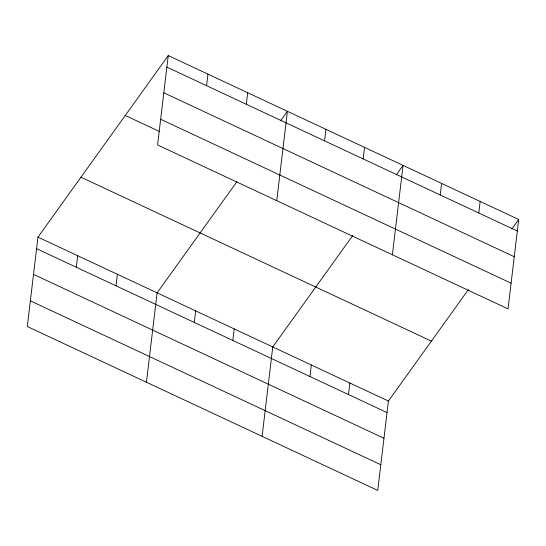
<?xml version="1.0" encoding="UTF-8"?>
<svg xmlns="http://www.w3.org/2000/svg" width="546" height="546" viewBox="0 0 546 546"><rect width="100%" height="100%" fill="white"/><g stroke="black" fill="none" stroke-linecap="round" stroke-linejoin="round"><path stroke-width="0.82" d="M168.25 55.569L157.589 144.956L508.039 308.872L518.7 219.478L168.25 55.569L37.961 237.128L27.3 326.522L377.75 490.431L388.411 401.044L468.325 289.687M76.303 267.253L77.675 255.705M116.018 285.824L117.397 274.283M146.451 382.248L157.111 292.861L237.025 181.504M206.586 85.688L207.965 74.147M194.287 322.433L195.666 310.892M246.307 104.266L247.686 92.718M232.835 340.465L234.214 328.917M276.74 200.689L287.401 111.295L280.562 120.83M262.1 436.343L272.761 346.949L352.675 235.592M324.577 140.875L325.948 129.327M309.937 376.528L311.309 364.981M363.124 158.906L364.503 147.359M348.485 394.56L349.863 383.012M392.39 254.784L403.05 165.39L396.212 174.925M440.226 194.963L441.598 183.422M478.774 212.995L480.152 201.454M511.861 229.013L518.7 219.478M166.871 67.11L517.321 231.026M163.807 92.8L514.257 256.716M160.654 119.267L511.104 283.183M125.252 115.479L159.623 131.559M80.951 177.211L431.408 341.127M37.961 237.128L388.411 401.044M36.582 248.676L387.032 412.585M33.518 274.365L383.975 438.274M30.364 300.832L380.815 464.742"/></g></svg>
